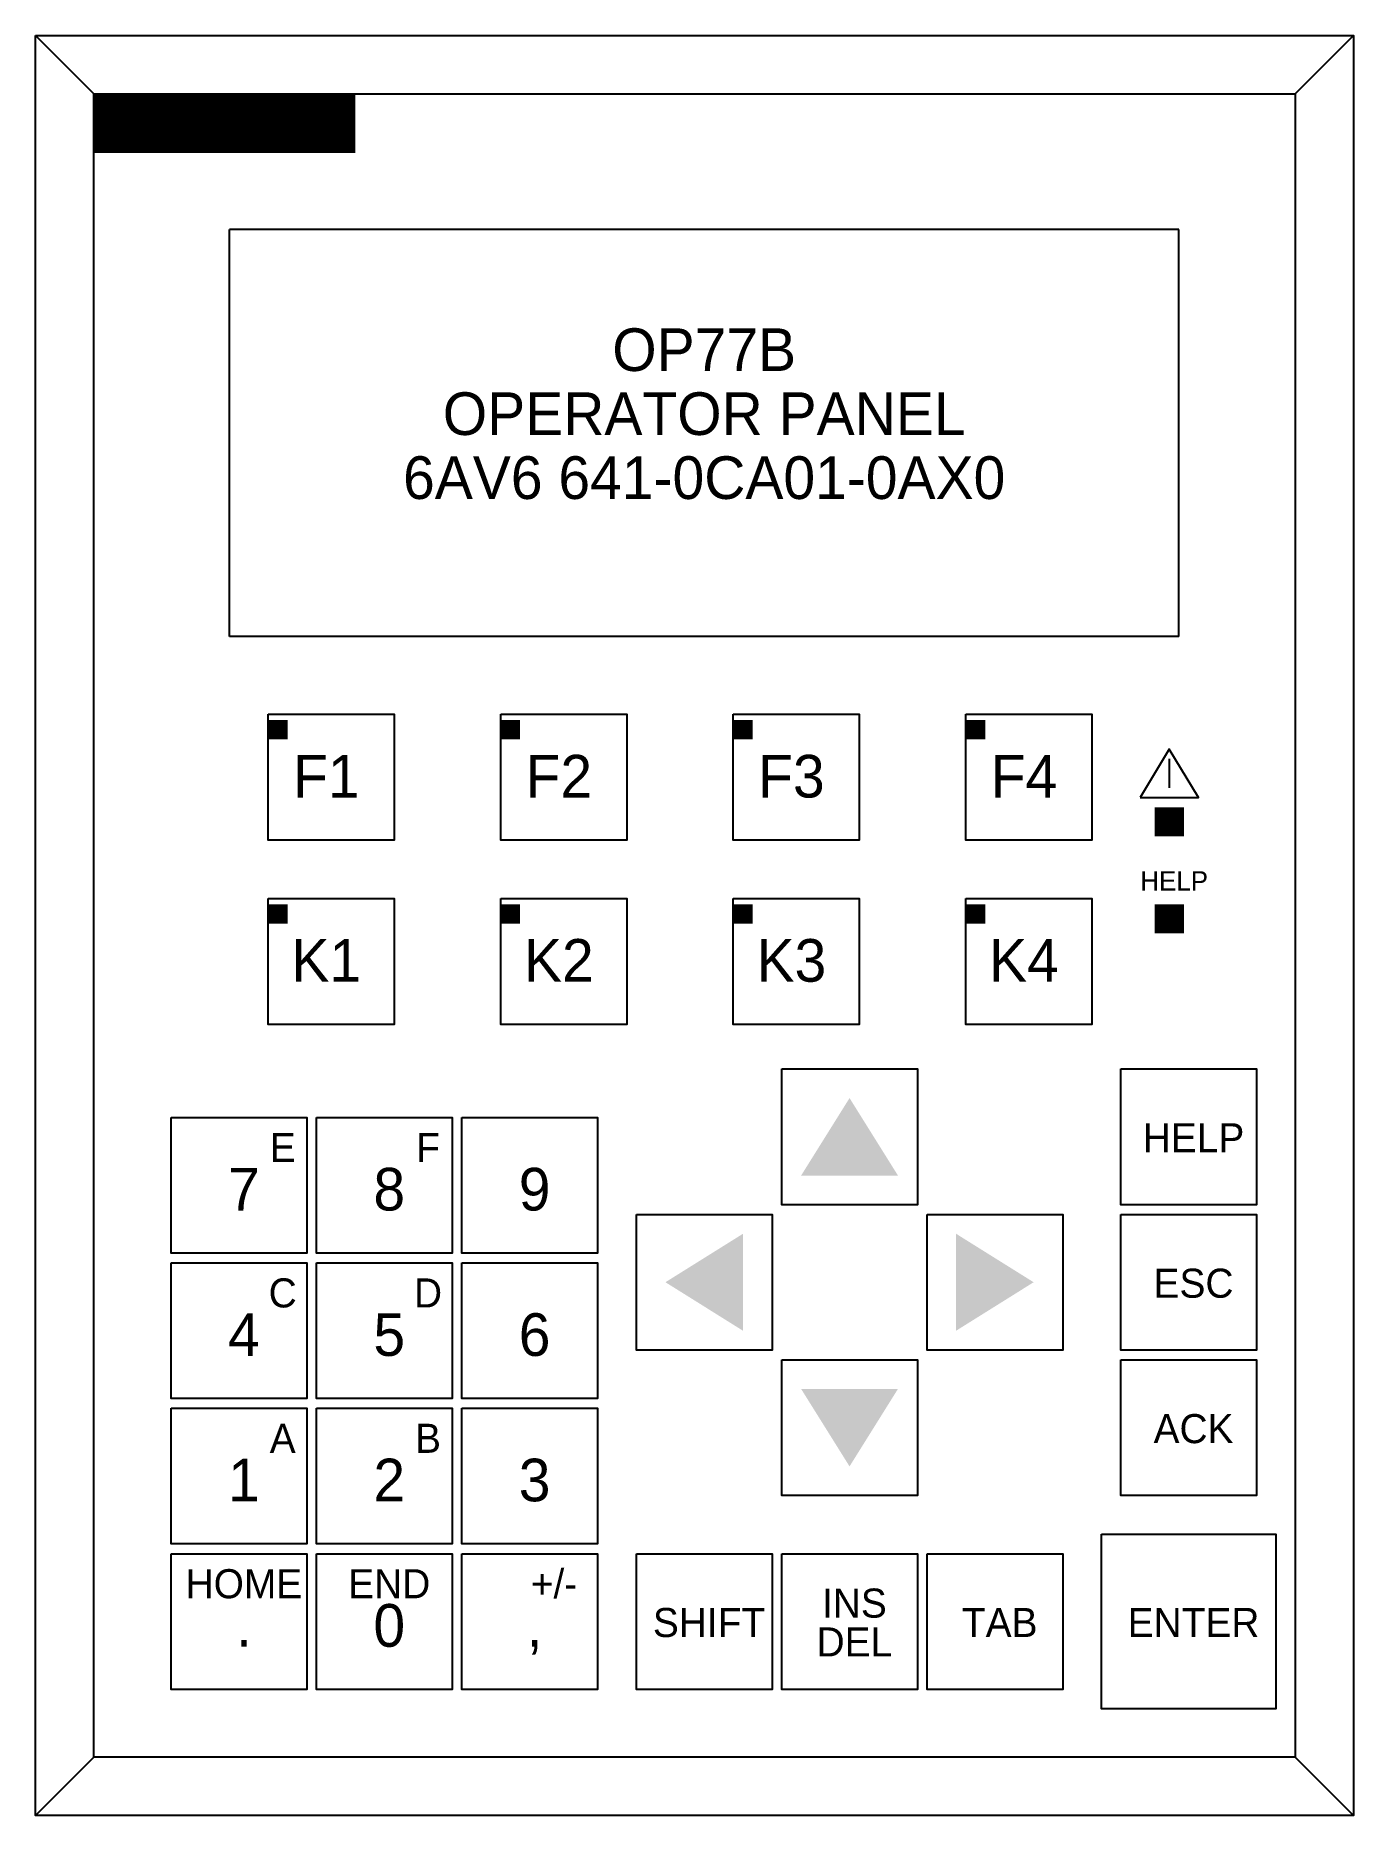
# Model space of a CAD drawing. Extents: x 40 to 108, y -91.8 to 0.
import ezdxf
from ezdxf.enums import TextEntityAlignment as Align

# ---------------------------------------------------------------- set-up
doc = ezdxf.new("R2010")
doc.units = 0
doc.header["$MEASUREMENT"] = 0
doc.linetypes.add('DASHED', pattern=[19.05, 12.7, -6.35])
for name, color, linetype in [('10', 8, 'DASHED'), ('12', 30, 'CONTINUOUS'), ('2', 62, 'CONTINUOUS'), ('3', 30, 'CONTINUOUS')]:
    doc.layers.add(name, color=color, linetype=linetype)

# ---------------------------------------------------------------- blocks, each defined once
blk = doc.blocks.new('ATT_TEXT', base_point=(145, 228))

msp = doc.modelspace()

# ---------------------------------------------------------------- linework, layer by layer
at = {"layer": '2'}
msp.add_lwpolyline([(40, 0), (108, 0), (108, -91.8), (40, -91.8)], close=True, dxfattribs=at)
at = {"layer": '3'}
for p, q in [((40, 0), (43, -3)), ((105, -3), (108, 0)), ((99, -10), (50, -10)), ((50, -31), (50, -10)), ((99, -31), (99, -10)), ((99, -31), (50, -31)), ((98.5, -37.3), (98.5, -38.8)), ((43, -88.8), (40, -91.8)), ((105, -88.8), (108, -91.8))]:
    msp.add_line(p, q, dxfattribs=at)
for points, const_width in [([(43, -4.55), (56.5, -4.55)], 3), ([(52, -35.8), (53, -35.8)], 1), ([(64, -35.8), (65, -35.8)], 1), ([(76, -35.8), (77, -35.8)], 1), ([(88, -35.8), (89, -35.8)], 1), ([(98.5, -41.3), (98.5, -39.8)], 1.5), ([(98.5, -46.3), (98.5, -44.8)], 1.5), ([(52, -45.3), (53, -45.3)], 1), ([(64, -45.3), (65, -45.3)], 1), ([(76, -45.3), (77, -45.3)], 1), ([(88, -45.3), (89, -45.3)], 1)]:
    msp.add_lwpolyline(points, dxfattribs=dict(at, const_width=const_width))
for points in [[(43, -3), (105, -3), (105, -88.8), (43, -88.8)], [(52, -35), (58.5, -35), (58.5, -41.5), (52, -41.5)], [(64, -35), (70.5, -35), (70.5, -41.5), (64, -41.5)], [(76, -35), (82.5, -35), (82.5, -41.5), (76, -41.5)], [(88, -35), (94.5, -35), (94.5, -41.5), (88, -41.5)], [(52, -44.5), (58.5, -44.5), (58.5, -51), (52, -51)], [(64, -44.5), (70.5, -44.5), (70.5, -51), (64, -51)], [(76, -44.5), (82.5, -44.5), (82.5, -51), (76, -51)], [(88, -44.5), (94.5, -44.5), (94.5, -51), (88, -51)], [(78.5, -53.3), (85.5, -53.3), (85.5, -60.3), (78.5, -60.3)], [(96, -53.3), (103, -53.3), (103, -60.3), (96, -60.3)], [(47, -55.8), (54, -55.8), (54, -62.8), (47, -62.8)], [(54.5, -55.8), (61.5, -55.8), (61.5, -62.8), (54.5, -62.8)], [(62, -55.8), (69, -55.8), (69, -62.8), (62, -62.8)], [(71, -60.8), (78, -60.8), (78, -67.8), (71, -67.8)], [(86, -60.8), (93, -60.8), (93, -67.8), (86, -67.8)], [(96, -60.8), (103, -60.8), (103, -67.8), (96, -67.8)], [(47, -63.3), (54, -63.3), (54, -70.3), (47, -70.3)], [(54.5, -63.3), (61.5, -63.3), (61.5, -70.3), (54.5, -70.3)], [(62, -63.3), (69, -63.3), (69, -70.3), (62, -70.3)], [(78.5, -68.3), (85.5, -68.3), (85.5, -75.3), (78.5, -75.3)], [(96, -68.3), (103, -68.3), (103, -75.3), (96, -75.3)], [(47, -70.8), (54, -70.8), (54, -77.8), (47, -77.8)], [(54.5, -70.8), (61.5, -70.8), (61.5, -77.8), (54.5, -77.8)], [(62, -70.8), (69, -70.8), (69, -77.8), (62, -77.8)], [(95, -77.3), (104, -77.3), (104, -86.3), (95, -86.3)], [(47, -78.3), (54, -78.3), (54, -85.3), (47, -85.3)], [(54.5, -78.3), (61.5, -78.3), (61.5, -85.3), (54.5, -85.3)], [(62, -78.3), (69, -78.3), (69, -85.3), (62, -85.3)], [(71, -78.3), (78, -78.3), (78, -85.3), (71, -85.3)], [(78.5, -78.3), (85.5, -78.3), (85.5, -85.3), (78.5, -85.3)], [(86, -78.3), (93, -78.3), (93, -85.3), (86, -85.3)]]:
    msp.add_lwpolyline(points, close=True, dxfattribs=at)
msp.add_lwpolyline([(97, -39.3), (100, -39.3), (98.5, -36.8), (97, -39.3)], dxfattribs=at)
for points in [[(79.5, -58.8), (84.5, -58.8), (82, -54.8)], [(76.5, -66.8), (76.5, -61.8), (72.5, -64.3)], [(87.5, -61.8), (87.5, -66.8), (91.5, -64.3)], [(84.5, -69.8), (79.5, -69.8), (82, -73.8)]]:
    msp.add_solid(points, dxfattribs=at)

# ---------------------------------------------------------------- block references
at = {"layer": '10'}
ref = msp.add_blockref('ATT_TEXT', (74.5, -17.3), dxfattribs=at)
ref.add_attrib('TEXT', 'OP77B', dxfattribs={"height": 2.2}).set_placement((74.5, -17.3), align=Align.CENTER)
ref = msp.add_blockref('ATT_TEXT', (74.5, -20.6), dxfattribs=at)
ref.add_attrib('TEXT', 'OPERATOR PANEL', dxfattribs={"height": 2.2}).set_placement((74.5, -20.6), align=Align.CENTER)
ref = msp.add_blockref('ATT_TEXT', (74.5, -23.9), dxfattribs=at)
ref.add_attrib('TEXT', '6AV6 641-0CA01-0AX0', dxfattribs={"height": 2.2}).set_placement((74.5, -23.9), align=Align.CENTER)
at = {"layer": '12'}
ref = msp.add_blockref('ATT_TEXT', (55, -39.3), dxfattribs=at)
ref.add_attrib('TEXT', 'F1', dxfattribs={"layer": '10', "height": 2.2}).set_placement((55, -39.3), align=Align.CENTER)
ref = msp.add_blockref('ATT_TEXT', (67, -39.3), dxfattribs=at)
ref.add_attrib('TEXT', 'F2', dxfattribs={"layer": '10', "height": 2.2}).set_placement((67, -39.3), align=Align.CENTER)
ref = msp.add_blockref('ATT_TEXT', (79, -39.3), dxfattribs=at)
ref.add_attrib('TEXT', 'F3', dxfattribs={"layer": '10', "height": 2.2}).set_placement((79, -39.3), align=Align.CENTER)
ref = msp.add_blockref('ATT_TEXT', (91, -39.3), dxfattribs=at)
ref.add_attrib('TEXT', 'F4', dxfattribs={"layer": '10', "height": 2.2}).set_placement((91, -39.3), align=Align.CENTER)
ref = msp.add_blockref('ATT_TEXT', (98.75, -44.1), dxfattribs=at)
ref.add_attrib('TEXT', 'HELP', dxfattribs={"layer": '10', "height": 1}).set_placement((98.75, -44.1), align=Align.CENTER)
ref = msp.add_blockref('ATT_TEXT', (55, -48.8), dxfattribs=at)
ref.add_attrib('TEXT', 'K1', dxfattribs={"layer": '10', "height": 2.2}).set_placement((55, -48.8), align=Align.CENTER)
ref = msp.add_blockref('ATT_TEXT', (67, -48.8), dxfattribs=at)
ref.add_attrib('TEXT', 'K2', dxfattribs={"layer": '10', "height": 2.2}).set_placement((67, -48.8), align=Align.CENTER)
ref = msp.add_blockref('ATT_TEXT', (79, -48.8), dxfattribs=at)
ref.add_attrib('TEXT', 'K3', dxfattribs={"layer": '10', "height": 2.2}).set_placement((79, -48.8), align=Align.CENTER)
ref = msp.add_blockref('ATT_TEXT', (91, -48.8), dxfattribs=at)
ref.add_attrib('TEXT', 'K4', dxfattribs={"layer": '10', "height": 2.2}).set_placement((91, -48.8), align=Align.CENTER)
ref = msp.add_blockref('ATT_TEXT', (52.75, -58.1), dxfattribs=at)
ref.add_attrib('TEXT', 'E', dxfattribs={"layer": '10', "height": 1.5}).set_placement((52.75, -58.1), align=Align.CENTER)
ref = msp.add_blockref('ATT_TEXT', (60.25, -58.1), dxfattribs=at)
ref.add_attrib('TEXT', 'F', dxfattribs={"layer": '10', "height": 1.5}).set_placement((60.25, -58.1), align=Align.CENTER)
ref = msp.add_blockref('ATT_TEXT', (99.75, -57.6), dxfattribs=at)
ref.add_attrib('TEXT', 'HELP', dxfattribs={"layer": '10', "height": 1.5}).set_placement((99.75, -57.6), align=Align.CENTER)
ref = msp.add_blockref('ATT_TEXT', (50.75, -60.6), dxfattribs=at)
ref.add_attrib('TEXT', '7', dxfattribs={"layer": '10', "height": 2.2}).set_placement((50.75, -60.6), align=Align.CENTER)
ref = msp.add_blockref('ATT_TEXT', (58.25, -60.6), dxfattribs=at)
ref.add_attrib('TEXT', '8', dxfattribs={"layer": '10', "height": 2.2}).set_placement((58.25, -60.6), align=Align.CENTER)
ref = msp.add_blockref('ATT_TEXT', (65.75, -60.6), dxfattribs=at)
ref.add_attrib('TEXT', '9', dxfattribs={"layer": '10', "height": 2.2}).set_placement((65.75, -60.6), align=Align.CENTER)
ref = msp.add_blockref('ATT_TEXT', (52.75, -65.6), dxfattribs=at)
ref.add_attrib('TEXT', 'C', dxfattribs={"layer": '10', "height": 1.5}).set_placement((52.75, -65.6), align=Align.CENTER)
ref = msp.add_blockref('ATT_TEXT', (60.25, -65.6), dxfattribs=at)
ref.add_attrib('TEXT', 'D', dxfattribs={"layer": '10', "height": 1.5}).set_placement((60.25, -65.6), align=Align.CENTER)
ref = msp.add_blockref('ATT_TEXT', (99.75, -65.1), dxfattribs=at)
ref.add_attrib('TEXT', 'ESC', dxfattribs={"layer": '10', "height": 1.5}).set_placement((99.75, -65.1), align=Align.CENTER)
ref = msp.add_blockref('ATT_TEXT', (50.75, -68.1), dxfattribs=at)
ref.add_attrib('TEXT', '4', dxfattribs={"layer": '10', "height": 2.2}).set_placement((50.75, -68.1), align=Align.CENTER)
ref = msp.add_blockref('ATT_TEXT', (58.25, -68.1), dxfattribs=at)
ref.add_attrib('TEXT', '5', dxfattribs={"layer": '10', "height": 2.2}).set_placement((58.25, -68.1), align=Align.CENTER)
ref = msp.add_blockref('ATT_TEXT', (65.75, -68.1), dxfattribs=at)
ref.add_attrib('TEXT', '6', dxfattribs={"layer": '10', "height": 2.2}).set_placement((65.75, -68.1), align=Align.CENTER)
ref = msp.add_blockref('ATT_TEXT', (52.75, -73.1), dxfattribs=at)
ref.add_attrib('TEXT', 'A', dxfattribs={"layer": '10', "height": 1.5}).set_placement((52.75, -73.1), align=Align.CENTER)
ref = msp.add_blockref('ATT_TEXT', (60.25, -73.1), dxfattribs=at)
ref.add_attrib('TEXT', 'B', dxfattribs={"layer": '10', "height": 1.5}).set_placement((60.25, -73.1), align=Align.CENTER)
ref = msp.add_blockref('ATT_TEXT', (99.75, -72.6), dxfattribs=at)
ref.add_attrib('TEXT', 'ACK', dxfattribs={"layer": '10', "height": 1.5}).set_placement((99.75, -72.6), align=Align.CENTER)
ref = msp.add_blockref('ATT_TEXT', (50.75, -75.6), dxfattribs=at)
ref.add_attrib('TEXT', '1', dxfattribs={"layer": '10', "height": 2.2}).set_placement((50.75, -75.6), align=Align.CENTER)
ref = msp.add_blockref('ATT_TEXT', (58.25, -75.6), dxfattribs=at)
ref.add_attrib('TEXT', '2', dxfattribs={"layer": '10', "height": 2.2}).set_placement((58.25, -75.6), align=Align.CENTER)
ref = msp.add_blockref('ATT_TEXT', (65.75, -75.6), dxfattribs=at)
ref.add_attrib('TEXT', '3', dxfattribs={"layer": '10', "height": 2.2}).set_placement((65.75, -75.6), align=Align.CENTER)
ref = msp.add_blockref('ATT_TEXT', (50.75, -80.6), dxfattribs=at)
ref.add_attrib('TEXT', 'HOME', dxfattribs={"layer": '10', "height": 1.5}).set_placement((50.75, -80.6), align=Align.CENTER)
ref = msp.add_blockref('ATT_TEXT', (58.25, -80.6), dxfattribs=at)
ref.add_attrib('TEXT', 'END', dxfattribs={"layer": '10', "height": 1.5}).set_placement((58.25, -80.6), align=Align.CENTER)
ref = msp.add_blockref('ATT_TEXT', (66.75, -80.6), dxfattribs=at)
ref.add_attrib('TEXT', '+/-', dxfattribs={"layer": '10', "height": 1.5}).set_placement((66.75, -80.6), align=Align.CENTER)
ref = msp.add_blockref('ATT_TEXT', (82.25, -81.6), dxfattribs=at)
ref.add_attrib('TEXT', 'INS', dxfattribs={"layer": '10', "height": 1.5}).set_placement((82.25, -81.6), align=Align.CENTER)
ref = msp.add_blockref('ATT_TEXT', (58.25, -83.1), dxfattribs=at)
ref.add_attrib('TEXT', '0', dxfattribs={"layer": '10', "height": 2.2}).set_placement((58.25, -83.1), align=Align.CENTER)
ref = msp.add_blockref('ATT_TEXT', (74.75, -82.6), dxfattribs=at)
ref.add_attrib('TEXT', 'SHIFT', dxfattribs={"layer": '10', "height": 1.5}).set_placement((74.75, -82.6), align=Align.CENTER)
ref = msp.add_blockref('ATT_TEXT', (89.75, -82.6), dxfattribs=at)
ref.add_attrib('TEXT', 'TAB', dxfattribs={"layer": '10', "height": 1.5}).set_placement((89.75, -82.6), align=Align.CENTER)
ref = msp.add_blockref('ATT_TEXT', (99.75, -82.6), dxfattribs=at)
ref.add_attrib('TEXT', 'ENTER', dxfattribs={"layer": '10', "height": 1.5}).set_placement((99.75, -82.6), align=Align.CENTER)
ref = msp.add_blockref('ATT_TEXT', (82.25, -83.6), dxfattribs=at)
ref.add_attrib('TEXT', 'DEL', dxfattribs={"layer": '10', "height": 1.5}).set_placement((82.25, -83.6), align=Align.CENTER)
ref = msp.add_blockref('ATT_TEXT', (50.75, -83.1), dxfattribs=at)
ref.add_attrib('TEXT', '.', dxfattribs={"layer": '10', "height": 2.2}).set_placement((50.75, -83.1), align=Align.CENTER)
ref = msp.add_blockref('ATT_TEXT', (65.75, -83.1), dxfattribs=at)
ref.add_attrib('TEXT', ',', dxfattribs={"layer": '10', "height": 2.2}).set_placement((65.75, -83.1), align=Align.CENTER)

doc.saveas('drawing.dxf')
